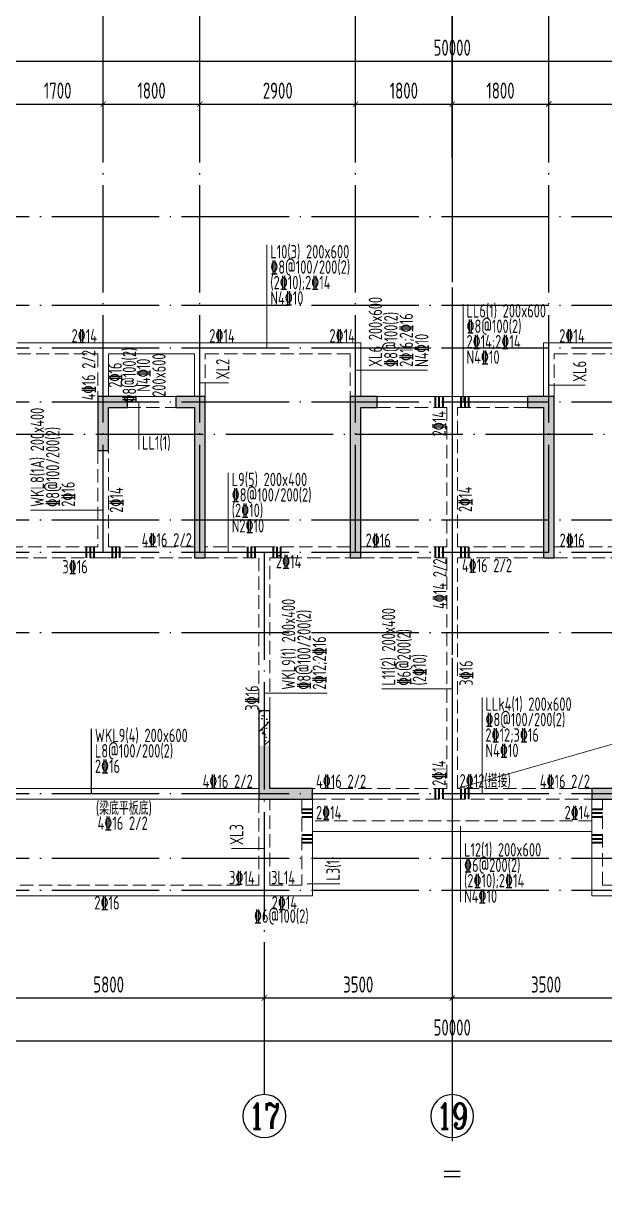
# Model space of a CAD drawing. Extents: x -668857 to 143095, y -247466 to 228182.
# Drawn here: x -80724 to -69892, y -153160 to -131471 of the extents above; entities that cross this region are included whole.
import ezdxf
from ezdxf.enums import TextEntityAlignment as Align

# ---------------------------------------------------------------- set-up
doc = ezdxf.new("R2010")
doc.units = 0
doc.header["$LTSCALE"] = 1000
for name, pattern in [('CENTER', [8, 5, -1, 1, -1]), ('DASH', [0.35, 0.25, -0.1]), ('DOTE', [2.4200000000000004, 2, -0.2, 0.02, -0.2])]:
    doc.linetypes.add(name, pattern=pattern)
doc.layers.get('0').update_dxf_attribs({"linetype": 'CONTINUOUS'})
doc.layers.get('DEFPOINTS').update_dxf_attribs({"linetype": 'CONTINUOUS'})
for name, color, linetype in [('A-AXIS', 1, 'CONTINUOUS'), ('A-DOTE', 10, 'DOTE'), ('AXIS_NUM', 7, 'CONTINUOUS'), ('HATCH', 8, 'CONTINUOUS'), ('S-L主梁线', 4, 'DASH'), ('S-L梁编号', 6, 'CONTINUOUS'), ('S-L梁配筋', 7, 'CONTINUOUS'), ('S-Q墙填充', 252, 'CONTINUOUS'), ('S-Q墙实线', 6, 'CONTINUOUS'), ('S-Y一般标注', 3, 'CONTINUOUS'), ('THIN', 7, 'CONTINUOUS')]:
    doc.layers.add(name, color=color, linetype=linetype)
doc.layers.add('梁附加箍筋', color=1, linetype='CONTINUOUS', lineweight=35)
doc.styles.add('TSSD_Axis', font='complex.shx', dxfattribs={"width": 0.7, "bigfont": 'hztxt.shx'})
doc.styles.add('TSSD_DIMENSION', font='Tssdeng.shx', dxfattribs={"width": 0.7, "bigfont": 'tssdchn.shx'})
doc.styles.add('TSSD_REIN', font='tssdeng.shx', dxfattribs={"width": 0.7, "height": 300, "bigfont": 'tssdchn.shx'})
doc.dimstyles.new('TSSD_100_100', dxfattribs={"dimtxt": 300, "dimasz": 100, "dimexe": 100, "dimexo": 250, "dimgap": 100, "dimtad": 1, "dimdec": 0, "dimzin": 0, "dimdsep": 46, "dimtxsty": 'TSSD_DIMENSION', "dimblk": 'ARCHTICK', "dimcen": 0, "dimdle": 100, "dimclrt": 7, "dimadec": 0, "dimazin": 0, "dimtfac": 1, "dimtdec": 0, "dimtix": 1, "dimtmove": 2, "dimatfit": 3, "dimldrblk": 'ARCHTICK', "dimfxl": 0, "dimtolj": 1, "dimtzin": 0, "dimarcsym": 0})

# ---------------------------------------------------------------- blocks, each defined once
blk = doc.blocks.new('_ArchTick')
at = {"color": 0, "linetype": 'ByBlock', "const_width": 0.15}
blk.add_lwpolyline([(-0.5, -0.5), (0.5, 0.5)], dxfattribs=at)
blk = doc.blocks.new('*D104')
at = {"layer": 'DEFPOINTS', "color": 0}
for p in [(23100.00000777445, 19249.92988687142), (21400.00000888418, 18249.92988687142), (23100.00000777445, 18249.92988687142)]:
    blk.add_point(p, dxfattribs=at)
at = {"layer": 'S-Y一般标注', "color": 0, "lineweight": -2}
for p, q in [((21400.00000888418, 18499.92988687142), (21400.00000888418, 19349.92988687142)), ((23100.00000777445, 18499.92988687142), (23100.00000777445, 19349.92988687142)), ((21300.00000888418, 19249.92988687142), (23200.00000777445, 19249.92988687142))]:
    blk.add_line(p, q, dxfattribs=at)
at = {"layer": 'S-Y一般标注', "color": 0, "lineweight": -2, "xscale": 100, "yscale": 100, "zscale": 100, "rotation": 180}
blk.add_blockref('_ArchTick', (21400.00000888418, 19249.92988687142), dxfattribs=at)
at = {"layer": 'S-Y一般标注', "color": 0, "lineweight": -2, "xscale": 100, "yscale": 100, "zscale": 100}
blk.add_blockref('_ArchTick', (23100.00000777445, 19249.92988687142), dxfattribs=at)
at = {"layer": 'S-Y一般标注', "color": 7, "insert": (22250.00000832931, 19499.92988687142), "char_height": 300, "attachment_point": 5, "style": 'TSSD_DIMENSION'}
blk.add_mtext('\\A1;1700', dxfattribs=at)
blk = doc.blocks.new('*D105')
at = {"layer": 'DEFPOINTS', "color": 0}
for p in [(24900.00000839814, 19249.92988687142), (23100.00000777445, 18249.92988687142), (24900.00000839814, 18249.92988687142)]:
    blk.add_point(p, dxfattribs=at)
at = {"layer": 'S-Y一般标注', "color": 0, "lineweight": -2}
for p, q in [((23100.00000777445, 18499.92988687142), (23100.00000777445, 19349.92988687142)), ((24900.00000839814, 18499.92988687142), (24900.00000839814, 19349.92988687142)), ((23000.00000777445, 19249.92988687142), (25000.00000839814, 19249.92988687142))]:
    blk.add_line(p, q, dxfattribs=at)
at = {"layer": 'S-Y一般标注', "color": 0, "lineweight": -2, "xscale": 100, "yscale": 100, "zscale": 100, "rotation": 180}
blk.add_blockref('_ArchTick', (23100.00000777445, 19249.92988687142), dxfattribs=at)
at = {"layer": 'S-Y一般标注', "color": 0, "lineweight": -2, "xscale": 100, "yscale": 100, "zscale": 100}
blk.add_blockref('_ArchTick', (24900.00000839814, 19249.92988687142), dxfattribs=at)
at = {"layer": 'S-Y一般标注', "color": 7, "insert": (24000.0000080863, 19499.92988687142), "char_height": 300, "attachment_point": 5, "style": 'TSSD_DIMENSION'}
blk.add_mtext('\\A1;1800', dxfattribs=at)
blk = doc.blocks.new('*D106')
at = {"layer": 'DEFPOINTS', "color": 0}
for p in [(27800.00000850775, 19249.92988687142), (24900.00000839814, 18249.92988687142), (27800.00000850775, 18249.92988687142)]:
    blk.add_point(p, dxfattribs=at)
at = {"layer": 'S-Y一般标注', "color": 0, "lineweight": -2}
for p, q in [((24900.00000839814, 18499.92988687142), (24900.00000839814, 19349.92988687142)), ((27800.00000850775, 18499.92988687142), (27800.00000850775, 19349.92988687142)), ((24800.00000839814, 19249.92988687142), (27900.00000850775, 19249.92988687142))]:
    blk.add_line(p, q, dxfattribs=at)
at = {"layer": 'S-Y一般标注', "color": 0, "lineweight": -2, "xscale": 100, "yscale": 100, "zscale": 100, "rotation": 180}
blk.add_blockref('_ArchTick', (24900.00000839814, 19249.92988687142), dxfattribs=at)
at = {"layer": 'S-Y一般标注', "color": 0, "lineweight": -2, "xscale": 100, "yscale": 100, "zscale": 100}
blk.add_blockref('_ArchTick', (27800.00000850775, 19249.92988687142), dxfattribs=at)
at = {"layer": 'S-Y一般标注', "color": 7, "insert": (26350.00000845295, 19499.92988687142), "char_height": 300, "attachment_point": 5, "style": 'TSSD_DIMENSION'}
blk.add_mtext('\\A1;2900', dxfattribs=at)
blk = doc.blocks.new('*D107')
at = {"layer": 'DEFPOINTS', "color": 0}
for p in [(29600.00000762288, 19249.92988687142), (27800.00000850775, 18249.92988687142), (29600.00000762288, 18249.92988687142)]:
    blk.add_point(p, dxfattribs=at)
at = {"layer": 'S-Y一般标注', "color": 0, "lineweight": -2}
for p, q in [((27800.00000850775, 18499.92988687142), (27800.00000850775, 19349.92988687142)), ((29600.00000762288, 18499.92988687142), (29600.00000762288, 19349.92988687142)), ((27700.00000850775, 19249.92988687142), (29700.00000762288, 19249.92988687142))]:
    blk.add_line(p, q, dxfattribs=at)
at = {"layer": 'S-Y一般标注', "color": 0, "lineweight": -2, "xscale": 100, "yscale": 100, "zscale": 100, "rotation": 180}
blk.add_blockref('_ArchTick', (27800.00000850775, 19249.92988687142), dxfattribs=at)
at = {"layer": 'S-Y一般标注', "color": 0, "lineweight": -2, "xscale": 100, "yscale": 100, "zscale": 100}
blk.add_blockref('_ArchTick', (29600.00000762288, 19249.92988687142), dxfattribs=at)
at = {"layer": 'S-Y一般标注', "color": 7, "insert": (28700.00000806531, 19499.92988687142), "char_height": 300, "attachment_point": 5, "style": 'TSSD_DIMENSION'}
blk.add_mtext('\\A1;1800', dxfattribs=at)
blk = doc.blocks.new('*D108')
at = {"layer": 'DEFPOINTS', "color": 0}
for p in [(31400.000006738, 19249.92988687142), (29600.00000762288, 18249.92988687142), (31400.000006738, 18249.92988687142)]:
    blk.add_point(p, dxfattribs=at)
at = {"layer": 'S-Y一般标注', "color": 0, "lineweight": -2}
for p, q in [((29600.00000762288, 18499.92988687142), (29600.00000762288, 19349.92988687142)), ((31400.000006738, 18499.92988687142), (31400.000006738, 19349.92988687142)), ((29500.00000762288, 19249.92988687142), (31500.000006738, 19249.92988687142))]:
    blk.add_line(p, q, dxfattribs=at)
at = {"layer": 'S-Y一般标注', "color": 0, "lineweight": -2, "xscale": 100, "yscale": 100, "zscale": 100, "rotation": 180}
blk.add_blockref('_ArchTick', (29600.00000762288, 19249.92988687142), dxfattribs=at)
at = {"layer": 'S-Y一般标注', "color": 0, "lineweight": -2, "xscale": 100, "yscale": 100, "zscale": 100}
blk.add_blockref('_ArchTick', (31400.000006738, 19249.92988687142), dxfattribs=at)
at = {"layer": 'S-Y一般标注', "color": 7, "insert": (30500.00000718044, 19499.92988687142), "char_height": 300, "attachment_point": 5, "style": 'TSSD_DIMENSION'}
blk.add_mtext('\\A1;1800', dxfattribs=at)
blk = doc.blocks.new('*D109')
at = {"layer": 'DEFPOINTS', "color": 0}
for p in [(34300.00000684755, 19249.92988687142), (31400.000006738, 18249.92988687142), (34300.00000684755, 18249.92988687142)]:
    blk.add_point(p, dxfattribs=at)
at = {"layer": 'S-Y一般标注', "color": 0, "lineweight": -2}
for p, q in [((31400.000006738, 18499.92988687142), (31400.000006738, 19349.92988687142)), ((34300.00000684755, 18499.92988687142), (34300.00000684755, 19349.92988687142)), ((31300.000006738, 19249.92988687142), (34400.00000684755, 19249.92988687142))]:
    blk.add_line(p, q, dxfattribs=at)
at = {"layer": 'S-Y一般标注', "color": 0, "lineweight": -2, "xscale": 100, "yscale": 100, "zscale": 100, "rotation": 180}
blk.add_blockref('_ArchTick', (31400.000006738, 19249.92988687142), dxfattribs=at)
at = {"layer": 'S-Y一般标注', "color": 0, "lineweight": -2, "xscale": 100, "yscale": 100, "zscale": 100}
blk.add_blockref('_ArchTick', (34300.00000684755, 19249.92988687142), dxfattribs=at)
at = {"layer": 'S-Y一般标注', "color": 7, "insert": (32850.00000679278, 19499.92988687142), "char_height": 300, "attachment_point": 5, "style": 'TSSD_DIMENSION'}
blk.add_mtext('\\A1;2900', dxfattribs=at)
blk = doc.blocks.new('*D119')
at = {"layer": 'DEFPOINTS', "color": 0}
for p in [(54600.00000724569, 20049.92988687142), (4600.000007999945, 18249.92988687142), (54600.00000724569, 18249.92988687142)]:
    blk.add_point(p, dxfattribs=at)
at = {"layer": 'S-Y一般标注', "color": 0, "lineweight": -2}
for p, q in [((4500.000007999945, 20049.92988687142), (54700.00000724569, 20049.92988687142)), ((4600.000007999945, 18499.92988687142), (4600.000007999945, 20149.92988687142)), ((54600.00000724569, 18499.92988687142), (54600.00000724569, 20149.92988687142))]:
    blk.add_line(p, q, dxfattribs=at)
at = {"layer": 'S-Y一般标注', "color": 0, "lineweight": -2, "xscale": 100, "yscale": 100, "zscale": 100, "rotation": 180}
blk.add_blockref('_ArchTick', (4600.000007999945, 20049.92988687142), dxfattribs=at)
at = {"layer": 'S-Y一般标注', "color": 0, "lineweight": -2, "xscale": 100, "yscale": 100, "zscale": 100}
blk.add_blockref('_ArchTick', (54600.00000724569, 20049.92988687142), dxfattribs=at)
at = {"layer": 'S-Y一般标注', "color": 7, "insert": (29600.00000762282, 20299.92988687142), "char_height": 300, "attachment_point": 5, "style": 'TSSD_DIMENSION'}
blk.add_mtext('\\A1;50000', dxfattribs=at)
blk = doc.blocks.new('*D136')
at = {"layer": 'DEFPOINTS', "color": 0}
for p in [(20300.00000831811, 3600.023631853284), (26100.00001717388, 3600.023631853284), (26100.00001717388, 2600.023631853284)]:
    blk.add_point(p, dxfattribs=at)
at = {"layer": 'S-Y一般标注', "color": 0, "lineweight": -2}
for p, q in [((20300.00000831811, 3350.023631853284), (20300.00000831811, 2500.023631853284)), ((26100.00001717388, 3350.023631853284), (26100.00001717388, 2500.023631853284)), ((20200.00000831811, 2600.023631853284), (26200.00001717388, 2600.023631853284))]:
    blk.add_line(p, q, dxfattribs=at)
at = {"layer": 'S-Y一般标注', "color": 0, "lineweight": -2, "xscale": 100, "yscale": 100, "zscale": 100, "rotation": 180}
blk.add_blockref('_ArchTick', (20300.00000831811, 2600.023631853284), dxfattribs=at)
at = {"layer": 'S-Y一般标注', "color": 0, "lineweight": -2, "xscale": 100, "yscale": 100, "zscale": 100}
blk.add_blockref('_ArchTick', (26100.00001717388, 2600.023631853284), dxfattribs=at)
at = {"layer": 'S-Y一般标注', "color": 7, "insert": (23200.00001274599, 2850.023631853284), "char_height": 300, "attachment_point": 5, "style": 'TSSD_DIMENSION'}
blk.add_mtext('\\A1;5800', dxfattribs=at)
blk = doc.blocks.new('ts_axno')
at = {"color": 0, "linetype": 'ByBlock', "lineweight": -2}
blk.add_circle((0, 0), 0.5, dxfattribs=at)
at = {"color": 0, "linetype": 'ByBlock', "lineweight": -2, "style": 'TSSD_Axis', "width": 0.7}
blk.add_attdef('A', text='', height=0.6, dxfattribs=at).set_placement((0, 0), align=Align.MIDDLE_CENTER)
blk = doc.blocks.new('*D137')
at = {"layer": 'DEFPOINTS', "color": 0}
for p in [(26100.00001717382, 3600.047255706566), (29600.00000762305, 3600.047255706566), (29600.00000762305, 2600.047255706566)]:
    blk.add_point(p, dxfattribs=at)
at = {"layer": 'S-Y一般标注', "color": 0, "lineweight": -2}
for p, q in [((26100.00001717382, 3350.047255706566), (26100.00001717382, 2500.047255706566)), ((29600.00000762305, 3350.047255706566), (29600.00000762305, 2500.047255706566)), ((26000.00001717382, 2600.047255706566), (29700.00000762305, 2600.047255706566))]:
    blk.add_line(p, q, dxfattribs=at)
at = {"layer": 'S-Y一般标注', "color": 0, "lineweight": -2, "xscale": 100, "yscale": 100, "zscale": 100, "rotation": 180}
blk.add_blockref('_ArchTick', (26100.00001717382, 2600.047255706566), dxfattribs=at)
at = {"layer": 'S-Y一般标注', "color": 0, "lineweight": -2, "xscale": 100, "yscale": 100, "zscale": 100}
blk.add_blockref('_ArchTick', (29600.00000762305, 2600.047255706566), dxfattribs=at)
at = {"layer": 'S-Y一般标注', "color": 7, "insert": (27850.00001239844, 2850.047255706566), "char_height": 300, "attachment_point": 5, "style": 'TSSD_DIMENSION'}
blk.add_mtext('\\A1;3500', dxfattribs=at)
blk = doc.blocks.new('*D142')
at = {"layer": 'DEFPOINTS', "color": 0}
for p in [(4600.000008000119, 3600.047255706624), (54600.00000724586, 3600.047255706624), (54600.00000724586, 1800.047255706624)]:
    blk.add_point(p, dxfattribs=at)
at = {"layer": 'S-Y一般标注', "color": 0, "lineweight": -2}
for p, q in [((4600.000008000119, 3350.047255706624), (4600.000008000119, 1700.047255706624)), ((54600.00000724586, 3350.047255706624), (54600.00000724586, 1700.047255706624)), ((4500.000008000119, 1800.047255706624), (54700.00000724586, 1800.047255706624))]:
    blk.add_line(p, q, dxfattribs=at)
at = {"layer": 'S-Y一般标注', "color": 0, "lineweight": -2, "xscale": 100, "yscale": 100, "zscale": 100, "rotation": 180}
blk.add_blockref('_ArchTick', (4600.000008000119, 1800.047255706624), dxfattribs=at)
at = {"layer": 'S-Y一般标注', "color": 0, "lineweight": -2, "xscale": 100, "yscale": 100, "zscale": 100}
blk.add_blockref('_ArchTick', (54600.00000724586, 1800.047255706624), dxfattribs=at)
at = {"layer": 'S-Y一般标注', "color": 7, "insert": (29600.00000762299, 2050.047255706624), "char_height": 300, "attachment_point": 5, "style": 'TSSD_DIMENSION'}
blk.add_mtext('\\A1;50000', dxfattribs=at)
blk = doc.blocks.new('*D145')
at = {"layer": 'DEFPOINTS', "color": 0}
for p in [(29600.00000762305, 3600.047255706624), (33099.99999807205, 3600.047255706624), (33099.99999807205, 2600.047255706624)]:
    blk.add_point(p, dxfattribs=at)
at = {"layer": 'S-Y一般标注', "color": 0, "lineweight": -2}
for p, q in [((29600.00000762305, 3350.047255706624), (29600.00000762305, 2500.047255706624)), ((33099.99999807205, 3350.047255706624), (33099.99999807205, 2500.047255706624)), ((29500.00000762305, 2600.047255706624), (33199.99999807205, 2600.047255706624))]:
    blk.add_line(p, q, dxfattribs=at)
at = {"layer": 'S-Y一般标注', "color": 0, "lineweight": -2, "xscale": 100, "yscale": 100, "zscale": 100, "rotation": 180}
blk.add_blockref('_ArchTick', (29600.00000762305, 2600.047255706624), dxfattribs=at)
at = {"layer": 'S-Y一般标注', "color": 0, "lineweight": -2, "xscale": 100, "yscale": 100, "zscale": 100}
blk.add_blockref('_ArchTick', (33099.99999807205, 2600.047255706624), dxfattribs=at)
at = {"layer": 'S-Y一般标注', "color": 7, "insert": (31350.00000284755, 2850.047255706624), "char_height": 300, "attachment_point": 5, "style": 'TSSD_DIMENSION'}
blk.add_mtext('\\A1;3500', dxfattribs=at)
blk = doc.blocks.new('20210808.03393248')
at = {"layer": 'HATCH'}
h = blk.add_hatch(dxfattribs=at)
h.set_pattern_fill('ARMORED', color=252, scale=50, style=0)
h.set_pattern_definition([(49.99999999999999, (-24999.97638795464, 0.001076950982678682), (358.6300913003767, -31.37606749129755), [37.5, -412.5]), (355, (-24999.97638795464, 0.001076950982678682), (-69.3756668065, 376.0960668500059), [30, -330]), (100.4514, (-24970.09054795464, -2.613593049017321), (289.2546908570108, 344.7197710304768), [31.870095, -350.571056]), (46.18420000000002, (-24999.97638795464, 100.0010769509827), (533.6205243128222, -82.75950716450905), [56.24999999999999, -618.7499999999998]), (96.6356, (-24955.50801545464, 93.10442345098268), (467.3313527743517, 487.0589354502209), [47.805144, -525.8565]), (351.1842, (-24999.97638795464, 100.0010769509827), (467.3309725668136, 487.0593004626623), [45, -495]), (21, (-24949.97638795464, 75.00107695098268), (298.4535260592309, -201.3094453326694), [37.5, -412.5]), (326.0000000000001, (-24949.97638795464, 75.00107695098268), (121.6576659607909, 362.5750225234265), [30, -330]), (71.4514, (-24925.10527145464, 58.22527395098268), (420.111314290745, 161.2652483549762), [31.870095, -350.571056]), (37.50000000000001, (-24999.97638795464, 0.001076950982678682), (6.079927658645334, 166.4469269156558), [0, -326, 0, -335, 0, -331.25]), (7.499999999999999, (-24999.97638795464, 0.001076950982678682), (131.5347687210743, 197.2058559411801), [0, -191, 0, -318.5, 0, -126.25]), (327.5, (-25111.47638795464, 0.001076950982678682), (266.9112180862045, -11.27743586718988), [0, -125, 0, -390, 0, -517.5]), (317.5, (-25161.47638795464, 0.001076950982678682), (291.5930846711931, 50.05249116615887), [0, -162.5, 0, -259, 0, -367.5]), (45, (-24999.97638795464, 0.001076950982678682), (-176.7766952966369, 176.7766952966369), [])])
h.paths.add_polyline_path([(95660.44373250092, -101270.456737526), (95460.44373250092, -101270.456737526), (95460.44373250092, -101920.4567490104), (95660.44373250092, -101920.4567490104)])
at = {"layer": 'S-Q墙填充'}
h = blk.add_hatch(color=252, dxfattribs=at)
h.dxf.hatch_style = 1
h.paths.add_polyline_path([(92460.45376580593, -95420.45774305146), (92460.45376580593, -96420.45774274209), (92660.45376580593, -96420.45774274209), (92660.45376580593, -95620.45774243271), (93010.3616026552, -95620.457741711), (93010.36160224274, -95420.45774191729)])
h = blk.add_hatch(color=252, dxfattribs=at)
h.dxf.hatch_style = 1
h.paths.add_polyline_path([(94260.44420764095, -95620.45774996749), (94260.44420644187, -98420.45592995471), (94460.44420639903, -98420.45593004033), (94460.44420768379, -95420.45774996752), (93910.44420821907, -95420.45774996752), (93910.44420821907, -95620.45774996752)])
h = blk.add_hatch(color=252, dxfattribs=at)
h.dxf.hatch_style = 1
h.paths.add_polyline_path([(97160.44418217457, -95420.45759763062), (97160.44255097653, -98420.45592997613), (97360.44255097647, -98420.45603872271), (97360.44407342788, -95620.45790230439), (97660.35698119598, -95620.45835918229), (97660.35728586966, -95420.45835918252)])
h = blk.add_hatch(color=252, dxfattribs=at)
h.dxf.hatch_style = 1
h.paths.add_polyline_path([(100760.465460304, -95620.45790230366), (100760.4669827554, -98420.45603872271), (100960.4669827554, -98420.45592997613), (100960.4653515573, -95420.45759763135), (100460.550314849, -95420.45835918252), (100460.5506195212, -95620.45835918229)])
h = blk.add_hatch(color=252, dxfattribs=at)
h.dxf.hatch_style = 1
h.paths.add_polyline_path([(95460.44373250089, -102920.4577569455), (96360.44258786354, -102920.4577569455), (96460.4426056015, -102920.4577569455), (96460.4426056015, -102720.4577569455), (96360.44258786354, -102720.4577569455), (95660.44373250089, -102720.4577569455), (95660.44373250089, -101920.4578259614), (95460.44373250089, -101920.4578259614)])
h = blk.add_hatch(color=252, dxfattribs=at)
h.dxf.hatch_style = 1
h.paths.add_polyline_path([(101760.4433418295, -102720.4577569455), (101660.4669281304, -102720.4577569455), (101660.4669281304, -102920.4577569454), (101760.4433418295, -102920.4577569455), (102660.465801231, -102920.4577569455), (102660.465801231, -101920.4578259614), (102460.465801231, -101920.4578259614), (102460.465801231, -102720.4577569455)])
at = {"layer": 'S-L主梁线', "linetype": 'ByBlock', "lineweight": 18}
for p, q in [((92560.45376580593, -94420.45774307993), (90960.45459775499, -94420.45774307993)), ((94360.45472246862, -94420.45774307993), (92560.45376580593, -94420.45774307993)), ((97360.4424539315, -94420.45774307993), (94360.45472246862, -94420.45774307993)), ((97360.44397563161, -95420.45790230401), (97360.4424539315, -94420.4577430799)), ((100760.4670798004, -94420.45774307993), (100760.4655581003, -95420.45790230329)), ((103760.4442516443, -94420.45774307993), (100760.4670798004, -94420.45774307993)), ((92660.45376580593, -94620.45774307993), (94260.4536709825, -94620.45774307993)), ((92660.45376580593, -95420.45774263894), (92660.45376580593, -94620.45774307993)), ((94260.4536709825, -94620.4577430799), (94260.44525913743, -95420.45774996752)), ((93910.44420821907, -95420.45775042044), (93010.36160224274, -95420.45774226706)), ((99060.44882560574, -95420.45774996752), (97660.35728586966, -95420.45835918235)), ((100460.5504103726, -95420.45835918238), (99060.44891263044, -95420.45774996752)), ((89860.41919111484, -102720.4578259614), (95460.44373250089, -102720.4578259614)), ((89860.41919111484, -102920.4578259614), (95460.44373250089, -102920.4578259614)), ((96460.44258786354, -104720.4770692095), (96460.44258786354, -102920.4577569455)), ((101660.4669281304, -102920.4577569454), (101660.4433418295, -104720.477068608)), ((96460.44258786354, -103520.4577566723), (101660.4590661144, -103520.4577566723)), ((77560.46693834977, -104720.2936260154), (95560.44260448113, -104720.2936260154)), ((95560.42222213483, -104720.2936239382), (96460.44258786354, -104720.4770692095)), ((101660.4433418295, -104720.477068608), (102560.4873109956, -104720.2936239383))]:
    blk.add_line(p, q, dxfattribs=at)
at = {"layer": 'S-L主梁线', "linetype": 'DASH', "lineweight": 18}
for p, q in [((90960.45459775499, -94620.45774307993), (92460.45376580593, -94620.45774307993)), ((92460.45376580593, -94620.4577430799), (92460.45376580593, -95420.45774305146)), ((94460.44525914849, -95420.45774996752), (94460.4536709935, -94620.45774307993)), ((94460.4536709935, -94620.45774307993), (97160.44275827124, -94620.45774307993)), ((97160.4427582713, -94620.45774307993), (97160.44397563091, -95420.4575976303)), ((100960.465558101, -95420.45759763103), (100960.4667754606, -94620.45774307993)), ((100960.4667754606, -94620.45774307993), (103660.4453031237, -94620.45774307993)), ((93010.3616026552, -95620.45774136123), (93910.44420821907, -95620.45774951458)), ((97660.35707671958, -95620.45835918243), (98960.44865825091, -95620.4577934801)), ((98960.44865825091, -95620.4577934801), (98960.44317571324, -98220.45592997613)), ((99160.4431757137, -98220.45592997613), (99160.44865825138, -95620.45779347961)), ((99160.44865825138, -95620.45779347961), (100460.5505239977, -95620.45835918243)), ((92460.45376580593, -96420.45774274209), (92460.45376580593, -98220.45592997613)), ((92660.45376580593, -98220.45592997613), (92660.45376580593, -96420.45774274209)), ((92460.45376580593, -98220.45592997613), (89860.44402340834, -98220.45592997613)), ((94260.44420652749, -98220.45592997613), (92660.45376580593, -98220.45592997613)), ((95560.44385958125, -98220.45592997613), (94460.44420648465, -98220.45592997613)), ((97160.4426597231, -98220.45592997613), (95560.44385958125, -98220.45592997613)), ((98960.44317571324, -98220.45592997613), (97360.4426597231, -98220.45592997613)), ((100760.4668740088, -98220.45592997613), (99160.4431757137, -98220.45592997613)), ((102560.4656741506, -98220.45592997613), (100960.4668740088, -98220.45592997613)), ((89860.44356876623, -98420.45592997613), (92560.45376580593, -98420.45592997613)), ((92560.45376580593, -98420.45592997613), (94260.44420644187, -98420.45592997613)), ((94460.44420639903, -98420.45592997613), (95460.44385527348, -98420.45592997613)), ((95460.44385527348, -98420.45592997613), (95460.44373250095, -101270.456459887)), ((95660.44373250083, -101270.458623125), (95660.44385527348, -98420.45592997613)), ((95660.44385527348, -98420.45592997613), (97160.44255097653, -98420.45592997613)), ((97360.44255097653, -98420.45592997613), (98960.4429648465, -98420.45592997613)), ((98960.4429648465, -98420.45592997613), (98960.4429648465, -102720.4577435615)), ((99160.4429648465, -102720.4577435615), (99160.4429648465, -98420.45592997613)), ((99160.4429648465, -98420.45592997613), (100760.4669827553, -98420.45592997613)), ((100960.4669766594, -98420.45592997613), (102460.4656784585, -98420.45592997613)), ((98960.4429648465, -102720.4577435615), (96460.4426056015, -102720.4577572186)), ((101660.4669281304, -102720.4577572186), (99160.4429648465, -102720.4577435615)), ((95460.44366982736, -102920.4577569455), (95460.4426671546, -104520.2936260154)), ((95660.44266714185, -104520.3140062976), (95660.44366982742, -102920.4577569455)), ((96260.44258786354, -102920.4577569455), (96260.44258786354, -104520.4363003617)), ((96460.4426056015, -102920.4577566723), (99060.44296539278, -102920.4577424689)), ((99060.44296430022, -102920.4577424689), (101660.4669281304, -102920.4577566723)), ((101860.4433418295, -104520.4363009632), (101860.4433418295, -102920.4577569455)), ((101660.4616867864, -103320.4577566723), (96460.4426056015, -103320.4577566723)), ((95460.4426671546, -104520.2936260154), (89860.44263667584, -104520.2936260154)), ((96260.44258786354, -104520.4363003617), (95660.44266714185, -104520.3140062976)), ((102460.46686659, -104520.3140056964), (101860.4433418295, -104520.4363009632))]:
    blk.add_line(p, q, dxfattribs=at)
at = {"layer": 'S-Q墙实线'}
for points in [[(92460.45376580593, -95420.45774305146), (92460.45376580593, -96420.45774274209), (92660.45376580593, -96420.45774274209), (92660.45376580593, -95620.45774243271), (93010.3616026552, -95620.457741711), (93010.36160224274, -95420.45774191729)], [(94260.44420764095, -95620.45774996749), (94260.44420644187, -98420.45592995471), (94460.44420639903, -98420.45593004033), (94460.44420768379, -95420.45774996752), (93910.44420821907, -95420.45774996752), (93910.44420821907, -95620.45774996752)], [(97160.44418217457, -95420.45759763062), (97160.44255097653, -98420.45592997613), (97360.44255097647, -98420.45603872271), (97360.44407342788, -95620.45790230439), (97660.35698119598, -95620.45835918229), (97660.35728586966, -95420.45835918252)], [(100760.465460304, -95620.45790230366), (100760.4669827554, -98420.45603872271), (100960.4669827554, -98420.45592997613), (100960.4653515573, -95420.45759763135), (100460.550314849, -95420.45835918252), (100460.5506195212, -95620.45835918229)], [(95460.44373250089, -102920.4577569455), (96360.44258786354, -102920.4577569455), (96460.4426056015, -102920.4577569455), (96460.4426056015, -102720.4577569455), (96360.44258786354, -102720.4577569455), (95660.44373250089, -102720.4577569455), (95660.44373250089, -101270.457814477), (95460.44373250089, -101270.457814477)], [(101760.4433418295, -102720.4577569455), (101660.4669281304, -102720.4577569455), (101660.4669281304, -102920.4577569454), (101760.4433418295, -102920.4577569455), (102660.465801231, -102920.4577569455), (102660.465801231, -101270.457814477), (102460.465801231, -101270.457814477), (102460.465801231, -102720.4577569455)]]:
    blk.add_lwpolyline(points, close=True, dxfattribs=at)
blk = doc.blocks.new('20210726.16395156')
at = {"layer": 'A-AXIS'}
for p, q in [((23100.00000777445, 18249.92988687142), (23100.00000777445, 21049.92988687142)), ((24900.00000839814, 18249.92988687142), (24900.00000839814, 21049.92988687142)), ((27800.00000850775, 18249.92988687142), (27800.00000850775, 21049.92988687142)), ((29600.00000762288, 18249.92988687142), (29600.00000762288, 21049.92988687142)), ((31400.000006738, 18249.92988687142), (31400.000006738, 21049.92988687142)), ((26100.00001717382, 3600.047255706566), (26100.00001717382, 800.0472557065659)), ((29600.00000762305, 3600.047255706741), (29600.00000762305, 800.0472557067405))]:
    blk.add_line(p, q, dxfattribs=at)
at = {"layer": 'A-DOTE'}
for p, q in [((23100.00000830769, 10900.04725549766), (23100.00000792352, 18249.92988687142)), ((24900.0000083982, 10900.04725549766), (24900.0000083982, 18249.92988687142)), ((27800.00000850763, 10900.04724730598), (27800.00000850775, 18249.92988687142)), ((29600.00000762293, 18249.92988687142), (29600.00000762293, 3600.047255706566)), ((31400.00000673812, 10900.04724730598), (31400.00000673806, 18249.92988687142)), ((55600.00000724575, 17150.04725473234), (3600.000008000061, 17150.04725473234)), ((55600.00000724575, 15500.04725473234), (3600.000008000061, 15500.04725473234)), ((55600.00000724575, 14700.04724880424), (3600.000008000061, 14700.04724880436)), ((55600.00000724575, 13700.04725528683), (3600.000008000061, 13700.04725528706)), ((3600.000008000061, 13100.31752494338), (55600.00000724575, 13100.31748104317)), ((55600.00000724575, 11500.04725454783), (3600.000008000061, 11500.04725454806)), ((55600.00000724575, 10900.04725549754), (3600.000008000061, 10900.04725549766)), ((26100.00001717382, 10900.04724739329), (26100.00001717382, 3600.047255706566)), ((55600.00000724575, 9400.04725379066), (3600.000008000061, 9400.047254788922)), ((55600.00000724575, 6400.047247147886), (3600.000008000119, 6400.047247147886)), ((55600.00000724569, 5200.047255706508), (3600.000008000119, 5200.047255706508)), ((55600.00000724569, 4600.047255706508), (3600.000008000119, 4600.047255706624))]:
    blk.add_line(p, q, dxfattribs=at)
at = {"layer": 'A-AXIS'}
ref = blk.add_blockref('ts_axno', (26100.00001717382, 400.0472557065659), dxfattribs=dict(at, xscale=-800, yscale=800, zscale=800, rotation=180))
ref.add_attrib('10', '17', dxfattribs={"layer": 'AXIS_NUM', "height": 480, "style": 'TSSD_Axis', "width": 0.7}).set_placement((26100.00001717382, 400.0472557065659), align=Align.MIDDLE_CENTER)
ref = blk.add_blockref('ts_axno', (29600.00000762305, 400.0472557067405), dxfattribs=dict(at, xscale=-800, yscale=800, zscale=800, rotation=180))
ref.add_attrib('13', '19', dxfattribs={"layer": 'AXIS_NUM', "height": 480, "style": 'TSSD_Axis', "width": 0.7}).set_placement((29600.00000762305, 400.0472557067405), align=Align.MIDDLE_CENTER)
at = {"layer": 'S-Y一般标注'}
for base, p1, p2, picture, middle in [((54600.00000724569, 20049.92988687142), (4600.000007999945, 18249.92988687142), (54600.00000724569, 18249.92988687142), '*D119', (29600.00000762282, 20299.92988687142)), ((23100.00000777445, 19249.92988687142), (21400.00000888418, 18249.92988687142), (23100.00000777445, 18249.92988687142), '*D104', (22250.00000832931, 19499.92988687142)), ((24900.00000839814, 19249.92988687142), (23100.00000777445, 18249.92988687142), (24900.00000839814, 18249.92988687142), '*D105', (24000.0000080863, 19499.92988687142)), ((27800.00000850775, 19249.92988687142), (24900.00000839814, 18249.92988687142), (27800.00000850775, 18249.92988687142), '*D106', (26350.00000845295, 19499.92988687142)), ((29600.00000762288, 19249.92988687142), (27800.00000850775, 18249.92988687142), (29600.00000762288, 18249.92988687142), '*D107', (28700.00000806531, 19499.92988687142)), ((31400.000006738, 19249.92988687142), (29600.00000762288, 18249.92988687142), (31400.000006738, 18249.92988687142), '*D108', (30500.00000718044, 19499.92988687142)), ((34300.00000684755, 19249.92988687142), (31400.000006738, 18249.92988687142), (34300.00000684755, 18249.92988687142), '*D109', (32850.00000679278, 19499.92988687142)), ((54600.00000724586, 1800.047255706624), (4600.000008000119, 3600.047255706624), (54600.00000724586, 3600.047255706624), '*D142', (29600.00000762299, 2050.047255706624)), ((26100.00001717388, 2600.023631853284), (20300.00000831811, 3600.023631853284), (26100.00001717388, 3600.023631853284), '*D136', (23200.00001274599, 2850.023631853284)), ((29600.00000762305, 2600.047255706566), (26100.00001717382, 3600.047255706566), (29600.00000762305, 3600.047255706566), '*D137', (27850.00001239844, 2850.047255706566)), ((33099.99999807205, 2600.047255706624), (29600.00000762305, 3600.047255706624), (33099.99999807205, 3600.047255706624), '*D145', (31350.00000284755, 2850.047255706624))]:
    dim = blk.add_linear_dim(base=base, p1=p1, p2=p2, dimstyle='TSSD_100_100', dxfattribs=at)
    dim.commit()
    dim.dimension.update_dxf_attribs({"geometry": picture, "text_midpoint": middle})

msp = doc.modelspace()

# ---------------------------------------------------------------- linework, layer by layer
at = {"layer": 'S-L梁编号', "lineweight": 18}
for p, q in [((-76184.53953752475, -137525.5379018913), (-76184.53953752475, -135599.8929786279)), ((-72529.68473729916, -138525.5385180156), (-72529.68473729916, -136701.4414177224)), ((-74533.0998825565, -137934.0893017768), (-73195.67413869186, -137934.0893017768)), ((-77433.09551744204, -138168.0687834762), (-76902.32628670346, -138168.0687834762)), ((-70933.0778660244, -138213.4823926967), (-70253.88562705595, -138213.4823926967)), ((-78573.59201244262, -138525.8206667463), (-78573.59201244262, -139410.3619574293)), ((-76903.65476353411, -141325.5360887875), (-76903.65476353411, -139842.7080011524)), ((-79233.08989761001, -140540.0413893367), (-80588.13500401122, -140540.0413893367)), ((-76233.09991289259, -143945.7933950975), (-75063.61335921311, -143945.7933950975)), ((-72733.10069856944, -143867.6339773485), (-74043.99085084337, -143867.6339773485)), ((-72176.97490702855, -145825.5379157569), (-72176.97490702855, -144027.3467592026)), ((-72575.39035146503, -146425.5378404026), (-72575.39035146503, -147834.0693209538)), ((-76233.10064247553, -146839.2453227739), (-76846.28528877164, -146839.2453227739)), ((-74827.62454747496, -147501.6164205976), (-75433.08857805951, -147501.6164205976))]:
    msp.add_line(p, q, dxfattribs=at)
at = {"layer": 'S-L梁编号', "color": 6}
msp.add_line((-79452.01924140181, -145825.7392177443), (-79452.01924140181, -144610.3334265125), dxfattribs=at)
at = {"layer": 'S-L梁编号', "lineweight": 18}
msp.add_lwpolyline([(-72633.1007007549, -145725.5378269667), (-47833.08792543446, -138625.5378333728)], dxfattribs=at)
at = {"layer": 'THIN', "linetype": 'CENTER'}
msp.add_line((-72733.08859874893, -129292.7537204847), (-72733.08859876104, -153159.6826178245), dxfattribs=at)
at = {"layer": 'THIN'}
for p, q in [((-72583.08859876104, -152859.6826178245), (-72883.08859876104, -152859.6826178245)), ((-72583.08859876104, -152959.6826178245), (-72883.08859876104, -152959.6826178245))]:
    msp.add_line(p, q, dxfattribs=at)
at = {"layer": '梁附加箍筋', "lineweight": 35}
for p, q in [((-73043.09480934445, -138625.5384426095), (-73043.09480934445, -138425.5384426095)), ((-72973.09480934445, -138625.5384426095), (-72973.09480934445, -138425.5384426095)), ((-72903.09480934445, -138625.5384426095), (-72903.09480934445, -138425.5384426095)), ((-72563.09480934445, -138625.5384426095), (-72563.09480934445, -138425.5384426095)), ((-72493.09480934445, -138625.5384426095), (-72493.09480934445, -138425.5384426095)), ((-72423.09480934445, -138625.5384426095), (-72423.09480934445, -138425.5384426095)), ((-79543.08980884653, -141425.5360133814), (-79543.08980884653, -141225.5360133814)), ((-79473.08980884653, -141425.5360133814), (-79473.08980884653, -141225.5360133814)), ((-79403.08980884653, -141425.5360133814), (-79403.08980884653, -141225.5360133814)), ((-79063.08980884653, -141425.5360133814), (-79063.08980884653, -141225.5360133814)), ((-78993.08980884653, -141425.5360133814), (-78993.08980884653, -141225.5360133814)), ((-78923.08980884653, -141425.5360133814), (-78923.08980884653, -141225.5360133814)), ((-76543.09976138399, -141425.5360133814), (-76543.09976138399, -141225.5360133814)), ((-76473.09976138399, -141425.5360133814), (-76473.09976138399, -141225.5360133814)), ((-76403.09976138399, -141425.5360133814), (-76403.09976138399, -141225.5360133814)), ((-76063.09976138399, -141425.5360133814), (-76063.09976138399, -141225.5360133814)), ((-75993.09976138399, -141425.5360133814), (-75993.09976138399, -141225.5360133814)), ((-75923.09976138399, -141425.5360133814), (-75923.09976138399, -141225.5360133814)), ((-73043.10074626986, -141425.5360133814), (-73043.10074626986, -141225.5360133814)), ((-72973.10074626986, -141425.5360133814), (-72973.10074626986, -141225.5360133814)), ((-72903.10074626986, -141425.5360133814), (-72903.10074626986, -141225.5360133814)), ((-72563.10074626986, -141425.5360133814), (-72563.10074626986, -141225.5360133814)), ((-72493.10074626986, -141425.5360133814), (-72493.10074626986, -141225.5360133814)), ((-72423.10074626986, -141425.5360133814), (-72423.10074626986, -141225.5360133814)), ((-73043.10073941993, -145925.5378403508), (-73043.10073941993, -145725.5378403508)), ((-72973.10073941993, -145925.5378403508), (-72973.10073941993, -145725.5378403508)), ((-72903.10073941993, -145925.5378403508), (-72903.10073941993, -145725.5378403508)), ((-72563.10073941993, -145925.5378403508), (-72563.10073941993, -145725.5378403508)), ((-72493.10073941993, -145925.5378403508), (-72493.10073941993, -145725.5378403508)), ((-72423.10073941993, -145925.5378403508), (-72423.10073941993, -145725.5378403508)), ((-75333.07592765964, -146115.531904474), (-75533.0759273117, -146115.5437017149)), ((-69933.12547420221, -146115.5437634261), (-70133.1254738543, -146115.5319661853)), ((-75333.07179862531, -146185.5319043522), (-75533.07179827738, -146185.5437015931)), ((-75333.06766959102, -146255.5319042305), (-75533.06766924309, -146255.5437014714)), ((-69933.1337322708, -146255.5437631826), (-70133.13373192289, -146255.5319659418)), ((-69933.1296032365, -146185.5437633044), (-70133.1296028886, -146185.5319660635)), ((-75333.04761428153, -146595.531903639), (-75533.0476139336, -146595.5437008798)), ((-69933.15378758026, -146595.5437625911), (-70133.1537872323, -146595.5319653503)), ((-75333.04348524721, -146665.5319035172), (-75533.04348489927, -146665.5437007581)), ((-75333.03935621292, -146735.5319033954), (-75533.03935586498, -146735.5437006363)), ((-69933.16204564885, -146735.5437623475), (-70133.16204530088, -146735.5319651067)), ((-69933.15791661455, -146665.5437624693), (-70133.15791626659, -146665.5319652285))]:
    msp.add_line(p, q, dxfattribs=at)

# ---------------------------------------------------------------- block references
at = {"layer": 'A-DOTE'}
msp.add_blockref('20210726.16395156', (-102333.0886063775, -152225.5851565146), dxfattribs=at)
at = {"layer": 'S-Q墙填充'}
msp.add_blockref('20210808.03393248', (-171793.5436656015, -43005.08008340531), dxfattribs=at)

# ---------------------------------------------------------------- texts
at = {"layer": 'S-L梁编号', "color": 6, "style": 'TSSD_REIN', "width": 0.7}
for s, p in [('L10(3) 200x600', (-76122.03953752475, -135849.8929786279)), ('LL6(1) 200x600', (-72467.18473729916, -136951.4414177224)), ('LL1(1)', (-78511.09201244262, -139410.3619574293)), ('L9(5) 200x400', (-76841.15476353411, -140092.7080011524)), ('LLk4(1) 200x600', (-72114.47490702855, -144277.3467592026)), ('WKL9(4) 200x600', (-79389.51924140181, -144860.3334265125)), ('L12(1) 200x600', (-72512.89035146503, -146990.8000901846))]:
    msp.add_text(s, height=250, dxfattribs=at).set_placement(p)
for s, p in [('XL6 200x600', (-74038.9433694611, -137871.5893017768)), ('XL2', (-76883.09551747271, -138105.5687834762)), ('XL6', (-70234.6548578252, -138150.9823926967)), ('WKL8(1A) 200x400', (-80338.13500401122, -140477.5413893367)), ('WKL9(1) 200x400', (-75657.84412844389, -143883.2933950975)), ('L11(2) 200x400', (-73793.99085084337, -143805.1339773485)), ('XL3', (-76625.1314426178, -146776.7453227739)), ('L3(1)', (-74827.62454747496, -147439.1164205976))]:
    msp.add_text(s, height=250, rotation=90, dxfattribs=at).set_placement(p)
at = {"layer": 'S-L梁配筋', "color": 7, "style": 'TSSD_REIN', "width": 0.7}
for s, p in [('%%1328@100/200(2)', (-76122.03953752475, -136137.3929786279)), ('(2%%13210);2%%13214', (-76122.03953752475, -136424.8929786279)), ('N4%%13210', (-76122.03953752475, -136712.3929786279)), ('%%1328@100(2)', (-72467.18473729916, -137238.9414177224)), ('2%%13214;2%%13214', (-72467.18473729916, -137526.4414177224)), ('N4%%13210', (-72467.18473729916, -137813.9414177224)), ('%%1328@100/200(2)', (-76841.15476353411, -140380.2080011524)), ('(2%%13210)', (-76841.15476353411, -140667.7080011524)), ('N2%%13210', (-76841.15476353411, -140955.2080011524)), ('3%%13216', (-79995.59977798676, -141719.1358721369)), ('%%1328@100/200(2)', (-72114.47490702855, -144564.8467592026)), ('2%%13212;3%%13216', (-72114.47490702855, -144852.3467592026)), ('L8@100/200(2)', (-79389.51924140181, -145147.8334265125)), ('N4%%13210', (-72114.47490702855, -145139.8467592026)), ('2%%13216', (-79389.51924140181, -145435.3334265125)), ('4%%13216 2/2', (-77382.75700658432, -145715.6429486889)), ('4%%13216 2/2', (-75270.12404472346, -145715.6429486889)), ('2%%13212(搭接)', (-72595.73766482109, -145705.5721018603)), ('(梁底平板底)', (-79371.18904742587, -146215.9520883549)), ('2%%13214', (-75270.12404472346, -146297.0605946227)), ('4%%13216 2/2', (-79339.81546206877, -146494.5257381428)), ('%%1326@200(2)', (-72512.89035146503, -147278.3000901846)), ('3%%13214', (-76889.0318903391, -147508.5080929209)), ('3L14', (-76106.67829506088, -147508.5080929209)), ('(2%%13210);2%%13214', (-72512.89035146503, -147565.8000901846)), ('N4%%13210', (-72512.89035146503, -147853.3000901846)), ('2%%13216', (-79399.0781520725, -147977.3805516324)), ('2%%13214', (-76095.6292122443, -147977.3805516324)), ('%%1326@100(2)', (-76426.86353329418, -148225.6076299655))]:
    msp.add_text(s, height=250, dxfattribs=at).set_placement(p)
for s, p in [('%%1328@100(2)', (-73751.4433694611, -137871.5893017768)), ('2%%13216;2%%13216', (-73463.9433694611, -137871.5893017768)), ('N4%%13210', (-73176.4433694611, -137871.5893017768)), ('2%%13214', (-72854.2503070453, -139166.8210666328)), ('%%1328@100/200(2)', (-80050.63500401122, -140477.5413893367)), ('2%%13216', (-79763.13500401122, -140477.5413893367)), ('%%1328@100/200(2)', (-75370.34412844389, -143883.2933950975)), ('2%%13212;2%%13216', (-75082.84412844389, -143883.2933950975)), ('%%1326@200(2)', (-73506.49085084337, -143805.1339773485)), ('(2%%13210)', (-73218.99085084337, -143805.1339773485)), ('3%%13216', (-76339.76699595677, -144275.8688825784)), ('2%%13214', (-72854.2503070453, -145675.5379029628))]:
    msp.add_text(s, height=250, rotation=90, dxfattribs=at).set_placement(p)
for s, p in [('2%%13214', (-79351.18255135688, -137417.0617879714)), ('2%%13214', (-76785.35110966247, -137417.0617879714)), ('2%%13214', (-74546.3027479047, -137417.0617879714)), ('2%%13214', (-70265.711843789, -137417.0617879714)), ('4%%13216 2/2', (-77583.09944416993, -141217.9103704864)), ('2%%13216', (-73876.59996276852, -141225.3241705797)), ('2%%13216', (-70263.30426170668, -141225.3241705797))]:
    msp.add_text(s, height=250, dxfattribs=at).set_placement(p, align=Align.RIGHT)
for s, p in [('4%%13216 2/2', (-79380.39627647365, -138025.5379196838)), ('%%1328@100(2)', (-78623.48833847768, -138025.5379042646)), ('200x600', (-78070.44332578639, -138025.5378734263)), ('2%%13216', (-78888.09660547669, -138025.5379196838)), ('N4%%13210', (-78361.2556224335, -138025.5378888455)), ('2%%13214', (-78864.83709973097, -140351.8682692611)), ('2%%13214', (-72363.44237438485, -140339.5367108871)), ('3%%13216', (-72348.84273220401, -143575.5369951705))]:
    msp.add_text(s, height=250, rotation=90, dxfattribs=at).set_placement(p, align=Align.CENTER)
msp.add_text('2%%13214', height=250, dxfattribs=at).set_placement((-75779.83056839785, -141697.8548668086), align=Align.BOTTOM_CENTER)
for s, rotation, p in [('4%%13214 2/2', 90, (-72840.74600540439, -141440.1358920801)), ('4%%13216 2/2', 359.9999997586826, (-70166.93610241063, -145715.6429486889)), ('2%%13214', 359.9999997586826, (-70166.93610241063, -146297.0605946227))]:
    msp.add_text(s, height=250, rotation=rotation, dxfattribs=at).set_placement(p, align=Align.RIGHT)
msp.add_text('4%%13216 2/2', height=250, dxfattribs=at).set_placement((-72085.50304867254, -141696.0735666564), align=Align.CENTER)

doc.saveas('drawing.dxf')
